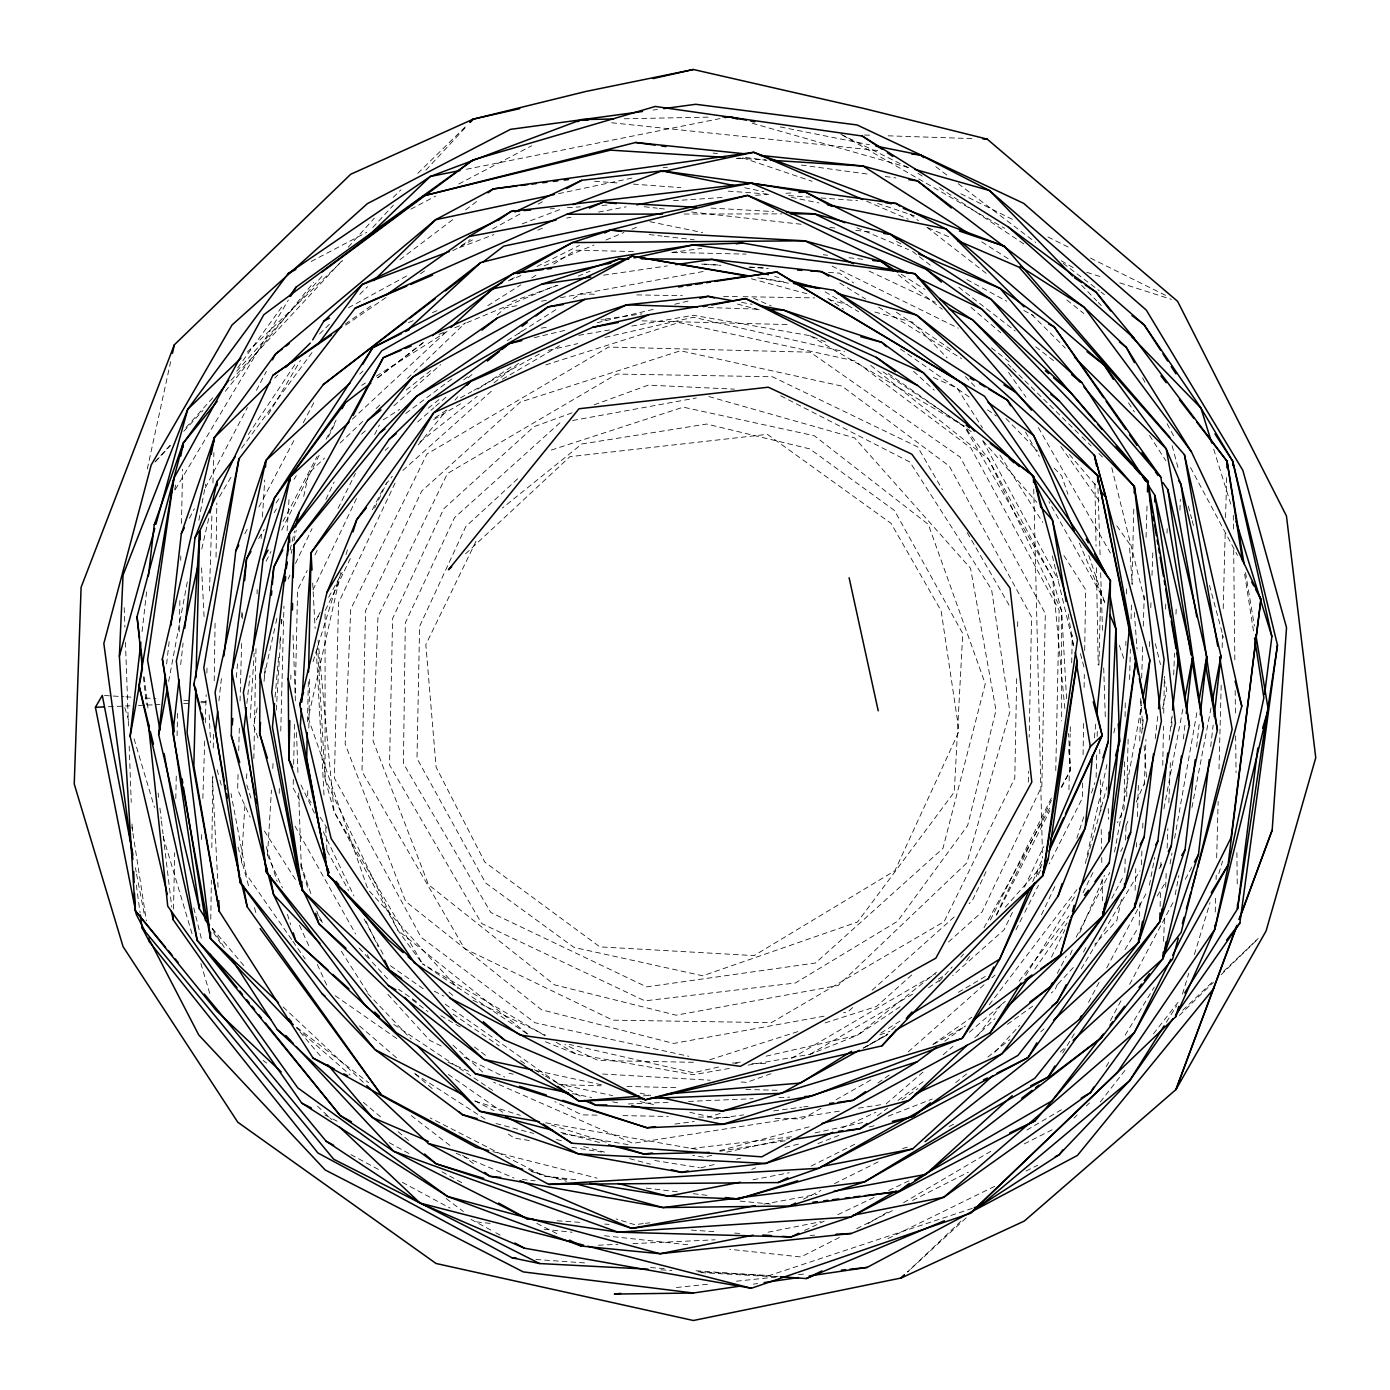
<?xml version="1.0" encoding="UTF-8"?>
<svg xmlns="http://www.w3.org/2000/svg" width="1390" height="1390" viewBox="0 0 1390 1390"><rect width="100%" height="100%" fill="white"/><g stroke="black" fill="none" stroke-linecap="round" stroke-linejoin="round"><path stroke-width="0.75" stroke-dasharray="5 3.75" d="M1124.614 761.772L1124.093 809.102L1117.404 822.724M1125.101 716.597L1125.257 701.533M1125.865 645.603L1125.917 641.311M1126.421 593.982L1126.491 587.518M210.776 919.207L211.35 880.183M211.819 847.674L212.861 776.124M213.261 747.942L213.487 732.773M214.234 680.735L215.12 620.044M216.041 557.164L216.823 502.972M1082.619 782.918L1082.376 798.121L1049.189 863.955M1083.071 754.683L1083.574 722.122M1084.113 687.372L1084.322 674.359M1084.704 650.468L1085.659 589.673L1063.645 555.149M307.746 790.702L307.642 797.182L311.065 802.673M308.823 727.978L309.709 676.061M253.831 758.61L256.003 648.053M257.081 593.86L257.167 589.534M1016.681 678.598L1014.804 778.157L944.14 921.622L771.328 1022.658L612.782 1020.156L464.486 948.588L361.991 771.502L365.57 610.766L421.726 491.052L520.399 402.04L680.475 350.784L841.958 386.107L949.387 466.206L1031.554 616.882L1029.191 737.065M1017.654 626.647L1017.775 620.166M1028.305 782.136L1028.513 771.415M1160.129 906.419L1160.459 889.061M1160.859 867.36L1161.015 858.673M1162.752 765.334L1163.482 726.258M1163.725 713.226L1164.403 676.322M1165.654 609.029L1165.81 600.358M1167.061 533.065L1167.148 528.721M173.524 909.06L174.688 852.748M175.8 798.59L176.339 772.597M177.086 735.762L177.625 709.769M179.24 631.79L179.953 597.127M180.7 560.309L180.804 555.965M181.464 523.474L182.577 469.316M307.503 721.757L308.371 680.579M1055.757 770.616L1059.145 610.297L970.985 448.084L855.006 360.948L678.911 322.515L543.751 365.553M293.325 779.39L293.134 787.991L300.327 801.283M293.655 764.309L294.593 723.391M295.271 693.245L297.599 589.881L307.225 570.473M1068.962 789.798L1070.161 733.851M1070.213 731.696L1070.404 723.095M1071.69 662.839L1072.298 634.865M290.805 679.38L290.91 675.036M1124.84 872.59L1125.222 857.404M1125.639 840.047L1126.074 822.689M1126.717 796.661L1128.159 738.09M1129.601 679.519L1130.348 649.147M1131.095 618.793L1131.46 603.607M1131.947 584.078L1133.858 505.977M279.182 793.447L279.338 786.983M280.763 731.001L283.942 606.144M1096.119 777.462L1096.762 751.521M1097.144 736.387L1097.353 727.735M1098.917 665.028L1100.689 593.669L1048.894 501.686M1215.242 912.014L1215.694 894.673M1216.094 879.505L1216.215 875.161M1216.667 857.839L1218.144 801.491M1218.995 768.983L1221.271 682.299M1222.175 647.618L1222.522 634.622M1223.2 608.611L1225.25 530.598M1225.58 517.601L1226.675 476.423M238.055 774.491L237.655 789.642L250.183 817.146M238.715 750.687L239.41 724.729M240.053 700.925L241.634 642.51M242.277 618.724L242.451 612.226M1135.109 890.278L1135.786 868.628M1136.464 846.979L1136.586 842.653M1137.402 816.66L1138.462 782.031M1139.748 740.887L1141.086 697.589M1141.677 678.094L1142.754 643.448M1143.292 626.143L1144.231 595.824M1146.038 537.357L1147.045 504.883M201.55 839.543L201.759 833.062M202.853 798.468L204.73 740.106M205.286 722.817L206.172 694.705M206.867 673.09L207.145 664.455M209.49 590.959L211.905 515.29M212.948 482.869L213.904 452.601M1139.157 925.254L1140.113 899.33M1141.381 864.771L1141.937 849.655M1142.719 828.058L1143.032 819.422M1144.3 784.864L1145.968 739.497M1149.356 646.611L1149.6 640.13M1150.781 607.725L1151.024 601.262M1151.98 575.338L1152.918 549.415M1163.604 941.325L1164.594 915.315M1165.654 887.15L1166.314 869.81M1167.131 848.143L1167.878 828.649M1168.851 802.655L1170.415 761.494M1171.735 726.814L1172.135 715.989M1173.699 674.828L1174.515 653.161M1175.992 614.154L1176.322 605.484M1179.936 510.165L1180.336 499.323M241.391 863.12L245.074 802.517M246.534 778.713L246.916 772.215M250.217 718.109L254.162 653.178M261.146 538.469L261.407 534.142M262.467 516.819L264.708 480.036M267.523 854.902L271.432 790.076M272.753 768.479L273.135 761.998M276.28 710.134L280.711 636.672M281.492 623.693L281.753 619.384M287.122 530.789L289.207 496.213M236.335 677.503L237.829 660.25M241.53 617.16L242.086 610.697M264.048 681.534L265.351 666.418M275.081 697.137L278.851 654.117M279.807 643.361L280.363 636.898M281.492 623.988L281.875 619.697M1094.33 737.882L1095.876 722.783M1141.694 733.381L1143.623 716.163M166.626 664.003L169.285 640.477M180.665 664.611L183.098 643.084M218.89 700.908L221.549 677.347M246.864 703.375L249.992 675.488M1155.212 738.646L1155.941 732.235M1156.185 730.097L1157.87 715.138M1169.181 740.106L1171.84 716.458M1183.377 738.976L1185.323 721.897M1196.616 746.864L1199.275 723.269M1210.707 746.621L1213.157 725.059M142.075 631.564L146.697 590.976M1170.067 863.955L1171.961 853.269M1174.602 838.309L1197.311 710.151M174.671 490.027L176.2 481.531M1114.537 852.018L1141.624 704.939M168.624 681.5L187.737 579.647M198.874 520.242L205.633 484.154M1149.426 885.169L1154.656 857.543M1163.934 808.685L1183.29 706.693M1175.21 894.726L1178.894 875.544M1191.96 807.347L1193.193 800.953M1193.593 798.833L1211.159 707.197M1121.452 899.295L1116.865 920.458L1094.799 944.297M1162.613 708.796L1166.731 689.735L1164.142 679.258M147.305 468.969L170.64 361.695M1085.381 863.485L1106.961 764.5M1113.842 732.912L1115.684 724.485M257.219 707.892L253.501 724.816L259.061 741.183M264.204 676.166L275.359 625.413M275.811 623.293L277.218 616.952M291.153 553.498L292.091 549.276M293.95 540.814L296.261 530.233M303.698 496.404L308.823 473.139L324.478 458.092M340.811 572.645L308.198 717.935L368.02 889.565M201.776 548.946L208.987 517.236M290.093 549.971L294.593 531.136M1087.38 857.543L1106.944 786.949M1182.508 993.989L1188.763 973.226M1194.392 954.53L1210.047 902.631M1218.804 873.563L1222.557 861.105M313.063 661.64L338.413 579.265M346.006 554.558L347.917 548.372M1076.85 838.222L1084.2 815.565M1091.532 792.908L1094.886 782.605M1032.735 881.642L1042.9 857.804M1057.373 984.398L1054.802 990.34L1051.274 992.86M1070.231 954.652L1072.802 948.71M1079.648 932.846L1104.511 875.353M1125.935 825.799L1129.375 817.859M1136.221 802.013L1144.804 782.188M1038.365 874.744L1041.058 868.854M1036.019 876.743L1042.448 862.999M395.038 483.095L338.535 602.791L334.399 778.07L421.17 937.381L535.011 1022.762L688.728 1056.278M986.049 871.634L972.27 900.807L969.039 903.691M288.13 579.005L289.971 575.13M295.497 563.489L312.072 528.565M325.886 499.462L334.173 482M312.993 589.951L356.743 498.037M1041.457 914.742L1056.365 883.432M1012.406 912.361L1004.067 929.823L952.636 975.554M1024.43 887.168L1043.873 846.441M350.332 558.502L325.069 610.94L325.069 779.06L334.087 811.743L398.027 930.535L421.326 962.21M374.64 508.01L386.802 482.764M996.213 915.002L1051.379 800.432M476.023 541.197L425.827 644.63L436.095 767.124L484.849 862.165L599.907 946.885L754.092 955.608L894.899 870.731L959.065 731.209L941.117 610.766L891.094 523.387L767.402 434.34L569.9 456.684L464.277 555.044M1051.483 957.05L1064.862 929.806M1083.001 892.814L1093.513 871.408M314.939 554.94L318.796 547.191M338.065 508.375L355.406 473.434M374.674 434.618L379.487 424.923M266.115 561.212L270.981 551.5M281.666 530.146L319.578 454.426M328.318 436.964L336.102 421.431M990.427 919.954L1051.466 797.86M1015.986 929.788L1023.805 914.307M1024.777 912.361L1038.452 885.256M320.117 612.33L316.173 620.062L318.258 616.257M372.381 509.782L383.223 488.498M996.613 915.054L1049.867 810.561M1061.699 787.348L1070.578 769.938L1068.528 733.399M1057.303 973.382L1066.234 956.251M1076.138 937.19L1109.828 872.433M1120.74 851.462L1122.72 847.657M189.353 518.314L194.357 508.775M205.355 487.768L247.403 407.565M256.42 390.382L266.428 371.304M283.056 521.389L317.094 456.441M326.111 439.24L336.119 420.145M244.831 533.76L248.862 526.098M258.922 506.968L294.193 440.005M303.246 422.786L315.339 399.816M1083.488 952.046L1086.528 946.295M1111.809 898.357L1123.937 875.335M1088.544 1002.294L1099.646 981.288M1106.718 967.927L1147.098 891.581M1159.208 868.68L1162.231 862.947M1110.419 1020.66L1121.556 999.636M1129.653 984.346L1173.195 902.197M1185.34 879.262L1188.38 873.528M1189.388 871.617L1192.429 865.883M328.683 597.248L342.235 572.524M983.998 927.756L1049.711 807.955M1061.196 787.053L1070.578 769.938L1068.354 746.239M219.446 496.63L232.756 474.233M268.287 414.515L300.466 360.41M175.314 489.454L288.321 300.118M258.696 538.59L264.239 529.329M274.195 512.667L276.402 508.949M294.107 479.324L296.313 475.606M1081.246 968.83L1140.095 870.731M1062.69 1053.047L1074.922 1032.735M1124.962 949.613L1138.306 927.443M1157.21 896.046L1166.123 881.277M1106.145 1066.703L1110.61 1059.302M1125.153 1035.237L1154.239 987.126M1025.664 975.589L1076.051 894.413M1166.384 1022.189L1176.705 1005.752M248.289 434.531L296.226 362.582M276.106 502.972L281.023 495.813M1034.838 969.021L1067.103 922.995M237.69 367.863L282.118 306.443M966.641 960.542L970.307 955.556M241.53 448.205L312.107 352.452M989.211 1004.796L1076.868 889.687M977.379 1036.036L1003.493 1001.721M1019.165 981.149L1068.788 915.958M1100.307 1101.975L1126.89 1067.902M1153.474 1033.812L1180.058 999.74M225.302 391.285L313.758 282.205M385.447 484.693L392.258 476.388M418.199 444.87L446.868 410.015M455.051 400.059L457.779 396.741M939.258 981.392L943.567 976.562M944.991 974.946L952.167 966.884M960.768 957.206L963.635 953.992M1005.231 907.218L1041.093 866.908M170.032 445.304L154.099 463.009L170.484 445.599M185.982 427.581L213.504 396.984M236.682 371.2L323.609 274.56M348.247 247.194L374.327 218.195M183.775 431.265L202.957 410.554M231.018 380.304L341.749 260.886M372.746 227.456L393.422 205.164M425.896 170.136L467.249 125.552M994.788 1052.317L1019.791 1025.316M1058.033 983.998L1075.686 964.938M274.716 378.097L277.809 375.039M319.578 333.93L330.403 323.262M359.802 294.333L367.533 286.722M393.248 197.363L400.928 189.839M417.834 173.298L467.005 125.187M1073.984 1118.012L1077.076 1115.006M1086.372 1105.954L1089.482 1102.93M1179.328 1015.447L1213.418 982.261M1221.15 974.72L1258.332 938.511M247.212 352.174L342.687 260.573M340.133 443.062L365.188 419.016M376.151 408.504L380.843 403.986M407.461 378.428L465.407 322.81M974.842 1037.826L995.118 1018.505M960.942 1221.167L907.462 1272.024L966.189 1217.849M1182.716 1010.252L1212.601 981.827M1223.617 971.367L1258.228 938.459M352.4 419.085L446.242 331.845M359.802 374.014L362.981 371.078M517.671 478.768L465.841 526.48L419.606 626.317L417 758.436L485.666 882.998L574.035 947.424L702.784 975.797L857.526 922.022L954.27 792.074L962.749 633.527L894.43 510.443L809.71 448.866L706.624 424.037L581.837 443.983L502.398 508.045M1040.78 1031.832L1043.994 1028.895M1060.327 1051.969L1066.738 1046.131M559.927 422.838L454.53 517.653L405.324 622.842L403.413 763.597L490.826 912.518L646.628 986.883L815.513 962.992L942.959 848.352L985.267 683.793L928.329 524.412L814.366 435.765L683.255 407.166L549.554 450.638M402.857 470.411L494.093 388.748M911.701 974.946L876.534 1006.464L825.052 1022.918M948.466 942.003L982.035 911.927L1041.84 786.062L1045.315 613.546L960.143 457.101L810.248 352.191L608.577 347.066L426.904 454.078L350.749 609.115L345.137 743.945L405.637 901.415L541.579 1009.8L673.664 1043.421L824.513 1016.107M852.713 1007.559L847.883 1011.885L843.626 1012.65M872.103 990.236L956.111 915.228M891.563 1029.868L897.992 1024.152M908.209 1051.865L985.388 983.564M991.835 977.882L995.049 975.033M361.574 434.149L366.421 429.892M393.874 405.758L440.682 364.614M497.186 314.939L505.265 307.833L520.155 305.105M385.134 450.377L388.401 447.528M417.695 421.917L433.975 407.687M435.609 406.262L447.007 396.306M468.169 377.802L473.052 373.545M518.626 333.704L521.893 330.855M886.125 1103.869L923.655 1071.568M943.237 1054.715L953.019 1046.305M969.334 1032.249L1005.231 1001.356M419.919 442.003L477.222 396.306M494.076 382.858L519.356 362.703M936.478 972.201L857.283 1035.359L810.109 1054.28L746.43 1065.435M428.19 408.208L441.707 397.436M463.669 379.939L468.743 375.891M955.694 1082.619L969.23 1071.864M987.838 1057.06L1009.835 1039.581M406.21 389.999L431.439 370.053M377.663 377.767L423.881 341.975M377.68 377.871L423.915 342.218M399.903 259.721L453.488 219.064M465.598 209.89L479.428 199.413M405.793 413.386L454.374 377.02M944.8 1041.179L965.494 1025.768M877.299 1115.857L887.671 1108.108M898.062 1100.376L925.757 1079.7M902.04 1099.907L917.852 1088.579M1007.385 1024.343L1033.726 1005.456M345.311 324.061L373.58 304.062M877.959 1082.932L890.347 1074.244M932.846 1044.481L971.819 1017.185M345.78 325.173L386.663 297.026M420.458 273.795L427.564 268.895M461.358 245.648L470.237 239.532M435.035 417.782L445.721 410.623M477.795 389.183L511.642 366.56M900.042 1006.777L857.283 1035.359L762.71 1056.939M928.537 987.717L939.24 980.558M383.24 419.867L399.677 409.372M507.402 340.602L558.519 307.954M573.114 298.624L580.429 293.968L597.77 294.246M361.661 385.378L365.309 383.067M376.29 376.134L449.439 329.916M487.838 305.661L520.764 284.863M531.727 277.93L539.042 273.309M553.672 264.065L575.634 250.2L636.012 251.59M880.86 1033.048L900.981 1020.538M863.711 1048.025L887.828 1033.83M958.353 992.304L986.205 975.919M868.072 1223.582L888.627 1211.472M903.587 1202.68L993.294 1149.843M1026.932 1130.035L1062.447 1109.116M433.697 419.589L461.549 403.239M502.381 379.279L559.927 345.519M791.536 1058.398L935.626 973.973M810.109 1054.28L914.064 993.294M938.198 979.133L943.758 975.867M821.073 1108.264L802.291 1118.95L774.195 1118.429M836.085 1099.733L871.756 1079.422M933.698 1044.185L965.598 1026.011M460.49 397.818L471.888 391.493M473.782 390.434L542.135 352.487M866.821 1046.218L887.689 1034.647M863.12 1048.147L887.758 1034.49M348.438 307.746L409.112 274.594M452.723 250.773L475.484 238.333M492.547 229.02L520.989 213.469M538.052 204.139L543.751 201.046M311.169 261.459L366.769 232.286M410.849 209.143L435.765 196.06M458.77 184.001L531.623 145.776M839.369 1237.482L800.831 1256.977L729.646 1249.28M856.692 1228.708L895.23 1209.213M912.552 1200.439L968.413 1172.17M1024.274 1143.9L1055.097 1128.298M811.082 1166.106L855.615 1143.831M803.368 1199.205L820.847 1190.483M834.452 1183.689L881.104 1160.424M949.109 1126.491L954.947 1123.589M509.939 279.859L517.671 276.019M537.009 266.463L579.543 245.405M887.984 1238.577L994.927 1186.209M1026.046 1170.971L1037.705 1165.254M804.636 1230.463L824.183 1221.185M837.84 1214.669L874.97 1197.016M888.627 1190.5L910.12 1180.284M842.444 1127.777L875.909 1112.261M537.774 230.149L543.733 227.613M408.504 322.602L414.498 320.1M432.446 312.594L438.423 310.092M508.236 280.884L524.186 274.212M544.133 265.872L593.999 245.022M605.971 240.018L623.919 232.512M631.894 229.176L639.869 225.84M438.962 334.399L444.939 331.897M454.878 327.745L464.816 323.575M466.797 322.758L556.295 285.298M578.17 276.141L590.09 271.154M751.729 1169.39L755.743 1167.826M817.946 1143.57L840.012 1134.97M888.175 1116.205L932.325 1099.004M459.43 247.663L493.884 234.597M522.258 223.842L562.776 208.483M572.055 412.847L533.934 426.695L443.757 508.792L392.606 618.567L389.513 764.9L481.67 923.516L644.838 1000.852L795.358 983.008L897.523 921.275L967.648 825.556L995.987 710.325L970.55 568.319L854.589 437.885L706.971 396.011M594.138 404.82L648.313 385.134L734.424 389.148M770.946 1073.706L746.743 1082.341L738.142 1081.837M879.87 1034.89L889.948 1031.293M512.059 301.526L559.075 284.846M972.288 1208.397L769.348 1275.499L697.815 1271.781M709.734 1059.753L798.277 1031.467M720.142 1113.442L709.838 1116.674L688.71 1112.104M902.527 1148.592L910.745 1146.072M719.69 1150.625L811.378 1126.265M700.769 1167.826L715.503 1164.247M736.561 1159.138L740.766 1158.113M784.985 1147.393L799.719 1143.831M869.184 1126.977L877.611 1124.927M534.42 337.631L540.71 336.137M542.795 335.633L567.919 329.656M597.231 322.689L655.854 308.754M674.689 304.271L689.336 300.796M548.372 350.332L577.788 343.608M605.119 337.37L693.367 317.233L844.668 351.757M718.595 1067.016L693.367 1072.767L569.396 1044.463M735.397 1063.176L743.806 1061.265M711.871 1155.351L703.444 1157.175L692.776 1155.403M726.605 1152.136L789.746 1138.393M815.009 1132.902L865.536 1121.904M558.589 193.644L634.917 177.468M466.362 169.285L720.802 118.428M768.079 1232.2L821.038 1221.654M753.067 1179.745L789.225 1172.76M566.668 218.074L570.908 217.274M598.517 212.062L626.125 206.832M541.422 301.196L547.799 300.031M560.552 297.686L705.182 271.154M763.736 1204.14L816.99 1194.375M572.715 420.51L696.321 397.957M578.761 335.355L610.592 329.778M631.824 326.042L693.367 315.269L810.109 335.72L827.797 342.809M729.455 1068.406L693.367 1074.731L576.641 1054.28L543.229 1040.884M719.812 1151.268L785.645 1140.704M839.299 1111.166L632.884 1143.344L493.728 1082.271M858.464 1108.195L881.868 1104.546M753.432 1284.169L757.724 1283.543M603.538 275.185L667.391 265.89M541.179 328.127L549.762 326.911M605.501 319.022L641.954 313.862M653.126 110.053L657.401 109.48M671.735 252.424L701.759 248.41M674.914 1124.058L694.236 1121.469M713.574 1118.898L743.633 1114.902M773.709 1110.888L801.613 1107.17M803.768 1106.892L808.059 1106.318M643.292 1223.582L634.709 1224.677L616.083 1218.96M645.447 1223.322L649.738 1222.766M663.082 167.756L667.391 167.217M736.179 158.651L740.47 158.113M691.021 1148.54L791.536 1136.777M676.426 1287.522L710.707 1283.908M736.422 1281.198L779.269 1276.68M798.555 1274.647L807.121 1273.744M643.518 1095.859L649.964 1095.337M550.093 208.83L554.419 208.552M567.398 207.683L580.377 206.832M602.026 205.407L608.507 204.99M673.42 200.716L725.354 197.293M755.656 195.295L768.635 194.444M785.941 193.297L792.439 192.88M598.412 1245.214L617.855 1244.311M632.989 1243.616L715.103 1239.811M810.196 1235.397L814.523 1235.189M108.333 706.745L123.397 706.103M125.534 705.998L129.843 705.825M138.444 705.46L159.972 704.522M183.636 703.514L192.237 703.149M200.855 702.784L207.301 702.506M628.35 1103.955L634.796 1103.695M636.95 1103.591L671.37 1102.148M688.589 1101.419L753.137 1098.691M778.956 1097.596L789.711 1097.144M624.301 118.776L709.995 117.108M684.193 214.043L781.892 213.869M636.811 294.906L682.368 295.67M723.582 296.365L740.94 296.661M743.111 296.695L814.679 297.894M693.401 1062.273L598.134 1060.535L564.896 1044.515M732.374 1062.985L741.044 1063.141M751.868 1063.333L769.191 1063.645M596.97 1115.145L581.854 1114.85L554.871 1101.644M622.911 1115.614L668.295 1116.465M698.562 1117.021L733.138 1117.664M672.691 252.441L746.03 254.127M600.984 319.804L609.637 320.03M642.076 320.847L789.173 324.6M562.116 1084.756L601.036 1085.764M626.994 1086.424L676.722 1087.692M745.909 1089.482L780.502 1090.368M864.545 135.021L871.009 135.247M888.21 135.82L972.114 138.6M708.274 307.52L757.654 309.153M660.962 1269.852L671.804 1270.425M711.037 208.1L773.518 211.558M700.925 1272.615L778.365 1276.976M602.652 1074.018L710.186 1080.221M104.459 695.504L123.745 696.685M125.882 696.824L132.311 697.224M145.168 698.006L155.888 698.666M183.758 700.386L192.324 700.908M200.907 701.429L207.336 701.828M737.916 158.165L765.977 159.937M704.4 264.1L721.723 265.212M749.888 267.019L767.228 268.131M701.603 264.1L720.976 265.368M748.949 267.21L768.305 268.478M828.544 272.423L839.317 273.118L853.582 282.9M557.182 1220.785L581.003 1222.436M604.806 1224.086L609.133 1224.381M691.386 1230.081L717.362 1231.87M734.684 1233.069L743.337 1233.677M535.897 1259.496L587.831 1263.145M650.555 1267.576L665.706 1268.636M695.99 1270.773L778.192 1276.576M594.607 181.273L620.461 183.185M633.388 184.123L680.805 187.633M728.221 191.125L767.019 193.975M788.564 195.573L810.127 197.154M820.899 197.953L857.543 200.647M522.24 1179.519L528.721 1180.162M530.876 1180.371L535.185 1180.805M740.14 1201.082L770.338 1204.07M611.67 122.772L879.349 150.693M490.149 1223.374L477.204 1221.984L473.747 1219.378M544.081 1229.212L572.141 1232.252M604.494 1235.745L690.795 1245.075M644.3 206.745L657.244 208.187M659.399 208.43L665.88 209.143M691.768 212.045L801.839 224.329M829.899 227.473L838.535 228.429M855.788 230.358L870.904 232.043M649.165 234.58L662.057 236.074M664.212 236.317L694.288 239.81M823.245 254.735L827.536 255.239M849.029 257.723L864.076 259.461M575.703 1179.693L543.629 1175.888L525.768 1168.347M646.246 1188.102L678.32 1191.908M693.28 1193.697L708.24 1195.469M713.139 153.039L717.449 153.63M745.405 157.435L766.915 160.371M801.335 165.062L870.175 174.445M885.239 176.495L895.994 177.955M529.347 1140.512L514.474 1138.132L505.404 1132.277M571.829 1147.289L601.575 1152.049M654.69 1160.511L699.309 1167.635M566.807 1179.658L543.629 1175.888L430.292 1117.977M562.672 1133.701L630.921 1145.082M761.651 278.07L787.14 282.379M757.759 277.844L791.831 283.734M545.662 1122.825L700.699 1150.051M741.617 302.394L752.077 304.306M780.242 126.924L869.41 144.768M744.727 187.754L763.805 191.664M791.344 197.311L818.901 202.94M572.541 1093.617L591.584 1097.527M612.712 1101.853L619.054 1103.139M649.842 221.67L702.628 232.617M536.627 1070.769L602.131 1084.947M640.147 1093.166L650.711 1095.459M509.018 1073.236L513.24 1074.157M557.633 1083.748L612.608 1095.633M640.078 1101.592L657.001 1105.241M492.842 1151.632L597.092 1178.147M560.848 1132.381L602.409 1143.223M495.969 1123.537L533.552 1133.423M556.521 1139.47L562.794 1141.12M583.678 1146.611L604.546 1152.101M629.618 1158.687L650.485 1164.177M737.447 304.062L760.452 310.161M751.382 278.782L807.903 294.002M828.822 299.632L847.657 304.705M874.866 312.038L912.552 322.185L947.198 357.908M774.682 276.436L778.869 277.566M531.049 1171.527L566.634 1181.257M752.181 123.241L908.348 167.53M474.963 1101.141L520.312 1115.336M551.222 1125.014L608.924 1143.084M1086.789 272.301L1103.295 277.583M1119.819 282.865L1171.423 299.354M742.625 157.852L812.16 181.326M877.611 203.427L914.429 215.867M856.848 227.769L908.556 249.661M456.198 1153.318L514.022 1178.042M866.578 201.185L908.174 219.186M927.981 227.769L949.77 237.204M448.014 1062.203L469.872 1071.812M753.432 298.103L771.224 305.956M933.35 377.489L957.085 387.966L982.556 427.946M869.097 271.102L935.366 302.29M473 1000.227L545.349 1035.098M441.221 1045.975L429.666 1040.328L387.654 994.111M464.347 1057.303L504.796 1077.111M832.089 266.115L958.283 328.179M840.88 134.239L908.626 167.843M960.872 193.783L1013.119 219.707M1047.956 236.995L1069.24 247.559M1090.524 258.123L1167.93 296.522M780.676 395.803L909.894 462.053L991.574 589.499L1009.87 711.889L966.936 862.773L838.187 985.493L676.218 1015.204L554.523 984.832L428.485 884.683L373.111 740.905L377.993 616.517L447.458 473.521L616.899 374.049L772.423 376.76L917.695 446.937L942.455 489.784M474.894 1100.845L494.076 1110.679M324.878 1114.936L338.361 1121.834M536.801 1223.356L559.927 1235.189M434.236 991.14L443.862 996.109M350.888 1154.586L381.381 1171.04M402.353 1182.351L450.03 1208.066M471.001 1219.378L493.867 1231.714M495.778 1232.739L501.495 1235.832M896.585 241.46L904.195 245.596M966.867 279.581L1006.76 301.213M1023.857 310.491L1033.361 315.634M389.183 1142.632L409.928 1154.082M442.003 1171.805L462.748 1183.255M842.774 135.316L1004.727 228.325M1061.23 260.781L1074.4 268.339M416.427 1001.686L398.583 989.315M440.752 1015.725L461.341 1027.592M534.316 1069.709L543.681 1075.095M545.54 1076.173L582.966 1097.77M810.109 335.72L964.173 426.122L882.216 371.321M545.071 1035.759L422.56 963.878L527.679 1034.16M556.209 1042.292L576.641 1054.28M825.104 291.831L858.586 311.725M839.821 283.056L865.64 299.093M878.549 307.103L961.533 358.603M981.809 241.895L1011.034 260.555M901.311 274.282L925.01 289.433M414.759 1073.601L485.457 1119.367M918.008 173.263L925.201 178.059M939.588 187.667L1024.135 244.119M393.839 1024.447L494.545 1091.637M896.376 312.211L951.646 350.072M453.105 1014.075L499.219 1045.94M520.503 1060.657L527.592 1065.557M335.181 995.709L397.036 1038.747M448.292 1074.418L504.848 1113.772M827.693 298.12L843.678 309.292M900.494 348.994L971.506 398.617M987.473 409.789L996.352 415.992M888.262 373.545L971.193 431.595M390.486 965.789L424.019 989.315M445.217 1004.188L559.962 1084.704M263.162 1060.466L266.619 1063.072M446.138 1198.545L463.391 1211.559M935.835 166.713L949.613 177.155M958.214 183.689L1035.637 242.451M1063.159 263.336L1068.319 267.245M1070.039 268.548L1099.282 290.753M1101.002 292.056L1104.442 294.663M412.396 999.81L427.929 1011.607M474.511 1047.018L486.587 1056.191M296.782 1027.262L368.559 1082.654M411.266 1115.631L452.289 1147.289M462.54 1155.212L476.214 1165.758M909.946 214.095L918.46 220.715M926.974 227.335L986.57 273.621M912.57 251.451L917.695 255.412M919.415 256.75L933.09 267.349M958.752 287.226L1015.221 330.942M1035.741 346.84L1054.558 361.417M898.218 274.751L942.298 309.292M991.47 347.83L1010.13 362.442M1066.877 299.979L1083.852 313.514M870.766 365.396L988.724 459.464L1052.647 578.257L1061.665 610.94L1066.599 699.031M527.783 1034.021L398.027 930.535L325.069 779.06L317.615 645.846M363.346 1102.322L383.206 1119.089M398.096 1131.669L411.318 1142.841M971.071 307.433L1000.8 332.766M448.953 992.095L455.503 997.742M359.541 1025.942L397.14 1058.363M415.141 1073.879L433.124 1089.378M296.383 1027.801L350.176 1074.939M453.036 1045.21L483.373 1072.68M913.595 371.339L934.306 390.225M283.143 1006.985L363.676 1082.671M317.476 1106.179L331.689 1119.61M1007.976 364.111L1011.051 367.151M1012.598 368.663L1023.388 379.262M1024.917 380.791L1080.412 435.331M1081.959 436.86L1091.219 445.947M1098.917 453.522L1103.538 458.075M1031.658 314.453L1065.296 348.039M1081.646 285.332L1096.745 300.883M1098.256 302.429L1101.28 305.539M965.285 376.551L977.344 388.974M1005.978 418.494L1037.618 451.107M1054.193 468.187L1061.734 475.953L1067.972 494.319M367.742 993.555L411.092 1039.06M359.141 948.049L370.904 960.785M372.381 962.366L390.017 981.462M369.479 891.164L457.935 988.481M319.544 919.224L322.445 922.404M982.939 440.786L1036.87 502.363M1069.431 454.53L1096.119 485.753M212.27 928.346L245.7 967.805M300.031 1031.953L322.324 1058.277M966.641 429.458L988.724 459.464L1061.665 610.94L1061.665 720.871M1008.567 372.485L1025.994 397.158M1060.831 446.538L1099.42 501.199M1116.848 525.872L1129.288 543.507L1132.294 584.426M291.657 939.553L246.273 874.258L231.018 793.551M292.89 941.325L305.157 958.978M213.573 932.69L220.662 943.462M1128.524 402.857L1134.344 411.892M1149.478 435.365L1165.776 460.663M212.149 928.572L224.954 948.432M264.395 831.011L297.008 882.007M319.127 916.601L323.783 923.881M341.245 951.194L369.201 994.893M999.931 455.19L1042.795 522.432M320.221 817.285L327.067 828.249M966.345 429.823L1052.647 578.257L1064.931 709.63M421.483 962.019L334.087 811.743L317.98 639.452M967.197 532.613L1009.175 605.258M1038.382 427.634L1110.436 552.994M1025.507 432.029L1039.338 456.441M295.01 826.112L355.579 933.889M367.255 954.687L369.392 958.457M982.817 440.908L1058.398 580.186M327.05 850.645L348.629 890.504M364.058 918.981L384.613 956.946M1142.597 377.871L1146.681 385.499M1167.079 423.655L1175.245 438.927M1190.535 467.544L1237.465 555.288M300.987 784.933L314.922 814.158M323.297 831.672L353.946 895.942M366.039 921.257L378.115 946.573M267.193 854.468L282.413 887.88M299.423 925.201L310.179 948.797M317.337 964.504L327.189 986.118M1079.37 543.021L1104.824 602.86M1088.787 555.514L1104.737 602.426M1119.298 645.255L1124.145 659.538M300.779 863.972L311.899 896.706M316.764 911.023L318.849 917.174M246.812 784.968L251.329 799.354M266.15 846.58L277.114 881.503M287.417 914.359L290.649 924.628M1213.713 449.248L1231.627 506.846M300.848 865.761L308.58 890.59M124.805 707.649L128.523 720.124M134.083 738.837L154.481 807.468M163.134 836.589L192.202 934.323M200.855 963.444L210.741 996.717M217.118 769.73L219.394 778.087M219.95 780.172L221.653 786.445M238.072 847.066L249.401 888.87M254.492 907.687L256.194 913.96M1172.135 445.721L1178.824 470.724M1188.294 506.151L1191.647 518.644M1192.203 520.729L1193.871 526.984M1209.474 585.312L1223.409 637.402M1080.412 653.648L1084.322 668.329M1111.774 467.735L1144.96 601.783M1155.316 643.657L1160.511 664.611M193.783 907.879L202.054 941.482M1052.334 555.809L1073.723 646.072M135.386 867.725L136.203 871.982M136.602 874.101L144.768 916.653M1068.18 614.154L1073.897 648.331M1245.527 572.558L1254.406 626.073M1244.641 574.139L1253.589 631.651M131.998 826.981L132.641 831.237M132.971 833.375L146.402 920.858M136.324 885.065L140.077 912.848M144.23 676.947L148.348 711.35M158.13 793.047L158.634 797.356M159.92 808.094L161.205 818.849M161.466 821.004L163.012 833.896M163.273 836.05L171.752 906.992M143.396 676.791L146.367 704.661M1134.344 612.417L1137.037 649.026M1140.669 698.545L1142.875 728.69M1144.144 745.909L1146.524 778.209M312.698 583.053L315.113 628.506M316.277 650.155L324.009 795.149M325.729 827.623L327.119 853.599M201.567 567.867L204.139 617.56M209.16 714.773L210.602 742.851M212.392 777.41L218.074 887.584M293.029 635.23L295.114 693.593M295.201 695.747L295.427 702.228M296.504 732.495L298.051 775.724M298.676 793.012L301.3 866.509M124.197 607.639L124.909 627.116M125.448 642.25L128.575 728.794M129.201 746.1L131.233 802.343M132.015 823.975L132.258 830.473M1097.978 488.498L1100.185 557.685M1100.672 572.819L1102.548 631.199M1103.712 667.947L1105.311 717.674M1108.212 808.476L1108.56 819.283M1033.726 489.072L1042.517 858.169M1094.903 483.407L1096.05 546.131M1096.449 567.763L1098.204 665.08M1099.751 749.418L1099.82 753.745M1100.289 779.703L1100.88 812.142M1101.193 829.448L1101.558 848.908M1101.714 857.561L1101.87 866.213M1102.096 879.192L1102.496 900.807M1233.295 515.273L1233.486 532.578M1233.677 549.884L1234.841 660.18M1235.171 690.465L1235.449 716.423M1235.658 735.883L1236.04 772.649M1236.891 852.661L1237.239 885.1"/><path stroke-width="1.5" d="M552.542 1130.226L479.828 1111.27L295.809 941.065L273.587 894.656L231.331 735.675L231.904 671.909L246.534 558.971L274.508 497.95L372.642 347.795L572.367 242.572L610.488 230.097L804.775 240.817L881.26 261.459L897.662 271.954M293.36 1024.621L288.234 1020.66L210.498 938.719L210.585 932.221M217.083 485.631L217.135 481.288L235.101 456.91M584.043 1100.394L596.067 1105.328L722.539 1110.992L811.221 1096.241L962.314 1038.278L1058.172 895.89L1085.069 828.37L1108.23 741.409L1110.436 580.568L984.52 396.254L776.888 271.988L584.947 299.319L548.06 306.877L416.514 396.254L379.765 432.863L293.985 544.915L288.164 678.737L288.911 759.618L328.926 873.059L328.04 868.837L328.266 875.231L388.435 939.935L403.169 952.619M1160.007 912.935L1159.851 921.622L1048.216 1077.059L864.424 1181.917L789.763 1205.981L662.961 1207.58L489.888 1176.322L428.433 1143.501L366.838 1085.625M183.028 447.649L183.115 443.323L228.811 380.148M307.26 732.582L306.721 758.593L328.266 875.231L450.273 998.211L504.57 1040.033L645.273 1099.838L881.885 1045.888L1042.934 875.544L1048.269 858.846L1077.215 660.771L1075.217 652.362M308.563 671.926L311.082 552.751L389.322 439.153L428.937 401.102L509.313 343.591L626.682 304.81L708.188 296.313L733.26 300.883M289.832 720.576L288.911 759.618L292.63 767.419M292.456 609.984L292.595 603.468M293.221 577.441L293.985 544.915L416.514 396.254L584.947 299.319M217.691 711.611L215.52 730.897L240.209 882.598L321.924 993.52L375.144 1049.728L462.557 1114.745L578.466 1153.926L681.812 1172.413L765.682 1163.413L913.404 1116.257L1001.895 1053.794L1057.199 1001.912L1124.475 887.776L1124.58 883.432M1134.188 492.964L1134.344 486.465L1059.302 400.98L972.409 319.735L939.588 298.746M195.782 688.363L193.853 765.89L219.307 911.353L313.097 1058.12L476.162 1147.393L488.672 1150.573M196.042 677.59L199.674 531.154L272.874 375.335L341.766 326.563M204.33 994.111L326.094 1141.207L420.075 1203.097L524.378 1248.168L751.347 1288.269L970.376 1213.314L1175.627 1016.82L1214.791 929.337L1214.912 925.01M1226.901 467.752L1227.057 461.254L1134.188 338.326L1096.085 292.178L1008.323 226.987L862.234 136.029L655.246 106.457L473 159.937L296.087 287.139L289.745 295.914M260.156 928.59L381.208 1094.712L548.789 1184.384L778.174 1182.577L818.918 1168.243L1027.957 1057.668L1134.588 907.601L1134.709 903.274M1147.445 491.904L1147.775 481.079L1070.161 391.876L981.705 309.084L926.487 269.434L747.629 195.382L503.753 246.117L483.147 261.945M199.482 904.386L199.343 908.712L205.164 917.748M214.251 441.794L214.39 437.485L275.446 354.12L435.591 219.724L493.242 188.918L753.675 152.292L891.164 203.826M1138.688 938.215L1138.532 942.542L1079.457 1019.461L925.132 1141.659M1154.656 501.894L1154.899 495.413L1147.827 484.502M1163.204 952.15L1162.944 958.648L1101.314 1037.844L925.636 1174.446L898.896 1191.352L631.668 1228.378L436.13 1163.795L372.468 1117.49L277.34 1029.677L231.939 959.274M281.162 1071.899L216.44 1010.756L135.143 910.519L119.384 656.167L123.032 575.182L187.754 409.233L288.164 273.535L430.309 176.478L581.454 119.61L613.598 118.984M974.129 1019.356L1060.361 955.139L1108.264 796.696L1115.857 628.784L1110.071 595.511M461.463 1093.965L375.144 1049.728L240.209 882.598L240.47 878.272M265.49 467.04L265.89 460.559L323.401 384.509L480.766 262.554L747.629 195.382L907.583 273.065M1028.635 977.882L990.167 1032.77L761.737 1156.845L571.863 1143.223L395.803 1032.353L365.066 1005.248L266.48 872.19L266.741 867.864M290.11 481.096L290.371 476.77L345.137 402.961L370.817 383.154M301.421 708.587L300.344 725.893L328.266 875.231M301.821 702.089L311.082 552.751L428.937 401.102L626.682 304.81L697.537 307.155M1239.307 919.415L1272.18 830.125L1286.532 627.637L1242.816 470.272L1146.333 310.109L1023.735 203.392L857.074 124.961L695.73 104.285L663.777 108.611M232.269 724.902L232.825 718.439M244.675 580.516L246.534 558.971L250.965 551.569M260.555 722.522L259.635 733.312L300.327 884.422L318.866 923.707L475.293 1073.706L646.993 1127.777L722.661 1124.354L853.165 1100.307L917.209 1061.734L936.182 1047.608M271.415 595.215L271.797 590.889M272.336 584.426L273.813 567.155L299.111 512.302L383.293 357.699L541.822 284.185L619.923 258.662L628.489 258.731M274.525 703.601L272.457 727.265L302.134 890.295L388.349 985.493L483.824 1059.354L572.02 1095.476M285.263 580.968L285.645 576.659M286.392 568.058L286.966 561.612M287.522 555.149L289.415 533.638L367.516 420.597L412.656 377.159L497.047 318.171L632.085 256.16L748.915 275.915M1092.575 755.118L1085.069 828.37L962.314 1038.278L722.539 1110.992L659.173 1097.283M1096.762 714.165L1110.436 580.568L963.739 384.057L776.888 271.988L714.877 281.44M747.108 276.019L632.085 256.16L412.656 377.159L289.415 533.638L271.728 692.411L302.134 890.295L483.824 1059.354L532.405 1069.866M792.022 1139.678L859.976 1128.784L909.303 1100.255L1050.371 986.726L1102.774 915.958L1130.643 832.419L1140.009 748.463M1144.578 707.545L1149.878 660.18L1094.399 455.295L914.933 273.726L742.521 242.989L693.367 244.901L512.98 273.569L432.481 335.615M270.077 382.65L214.39 437.485L162.352 658.964L199.343 908.712L158.668 734.563L165.427 674.689M170.97 625.517L181.343 533.586L214.39 437.485L211.21 454.461M178.963 679.658L172.881 733.451L210.498 938.719L278.4 1002.538M184.8 628.037L195.017 537.669L217.135 481.288L209.942 513.014M223.946 655.924L235.761 550.979L265.89 460.559L350.245 382.823M246.378 707.666L243.962 729.142L266.48 872.19L395.803 1032.353M252.65 651.875L263.023 559.579L290.371 476.77L349.22 422.056M915.28 1093.982L1001.895 1053.794L1124.475 887.776L1144.161 836.971L1153.544 753.623M1158.582 708.726L1164.108 659.572L1134.344 486.465L972.409 319.735L949.005 308.719M548.789 1184.384L818.918 1168.243L1017.897 1055.462L1134.588 907.601L1157.87 841.124L1167.739 752.998M1172.552 710.012L1178.338 658.426L1147.775 481.079L981.705 309.084L917.331 277.809M1053.603 1020.121L1138.532 942.542L1171.318 845.78L1181.448 756.073M1186.278 713.348L1192.551 657.818L1154.899 495.413L1189.406 725.615L1138.532 942.542L1142.563 921.292M737.968 1198.024L864.424 1181.917L1034.89 1078.223L1159.851 921.622L1185.027 849.881L1195.174 759.739M1200.248 714.686L1206.763 656.74L1167.878 489.645L1162.926 482.573M1073.149 1040.293L1162.944 958.648L1198.493 854.433L1209.248 759.548M1214.13 716.423L1220.959 656.045L1180.909 484.154L1166.21 448.796L1104.077 364.91L946.034 228.968L896.324 203.513L662.092 170.848L581.68 180.318L515.03 211.958M167.339 894.569L130.139 736.266L140.859 642.25M148.417 576.016L154.255 524.725L183.115 443.323L217.135 401.363M171.317 911.458L173.298 919.902L301.752 1103.104L447.545 1196.46L581.124 1246.031L660.042 1253.728L851.253 1233.486L943.897 1197.19L1090.49 1092.61L1134.344 1032.614L1228.048 864.997L1260.921 599.177L1191.473 451.924L1126.282 347.344L1084.061 307.207L917.504 180.891L863.138 166.07L760.139 155.385M1257.811 748.029L1237.5 908.904L1184.732 992.964M1264.587 694.392L1271.885 636.481L1232.722 461.219L1200.943 408.087L1144.022 324.687L989.541 190.552L920.354 154.968L875.77 146.054M1070.821 917.678L1109.29 862.79L1135.665 661.31L1097.561 475.536L1015.013 391.806L916.566 315.096L821.368 271.623L712.097 259.374L641.363 258.835M1175.488 1015.152L1239.863 923.082L1277.48 645.082L1232.722 461.219L1214.982 433.906M745.127 153.838L635.699 142.475L423.742 195.799L263.753 314.783L173.941 478.177L147.566 660.042L159.972 730.15M1135.665 661.31L1109.255 840.915L1079.474 888.87M1277.48 645.082L1237.5 908.904L1237.448 904.577M1077.215 660.771L1042.934 875.544L867.221 1041.996L645.273 1099.838L450.273 998.211M1178.32 938.215L1172.604 959.117L1035.133 1120.809L850.941 1216.945L790.962 1236.978L618.081 1232.166L526.88 1218.682L393.735 1151.302L340.15 1115.527L197.224 940.422L138.983 685.305L173.941 478.177M695.938 207.266L603.295 202.158L566.964 214.234L355.145 308.18L238.941 458.926L203.791 667.86L224.329 780.919M1162.127 908.799L1159.851 921.622L1203.41 727.665L1167.878 489.645M1198.823 701.603L1206.763 656.74M130.139 736.266L142.423 668.347L137.037 616.743L183.115 443.323L180.822 456.059M1105.12 903.17L1102.774 915.958L1007.594 1006.621M1143.206 696.425L1149.878 660.18M158.668 734.563L167.425 687.876M1184.888 698.197L1192.551 657.818M1166.227 941.603L1162.944 958.648L1217.379 729.924L1180.909 484.154L1178.581 480.54M1212.393 700.803L1220.959 656.045M239.653 875.248L193.905 684.019L238.941 458.926M1108.264 796.696L1119.593 741.27L1115.857 628.784L1109.915 614.814M970.376 1213.314L1117.386 1072.281L1214.791 929.337L1263.875 697.676L1254.579 638.045M172.464 353.269L174.306 344.859L350.749 174.237L473.156 119.175L586.146 91.392L693.367 69.5L862.999 108.264L987.178 139.104L1177.608 301.335L1286.445 515.968L1315.757 757.741L1266.082 930.97L1175.957 1089.569L1024.291 1221.063L901.154 1278.001L693.367 1320.5L436.06 1263.493L237.777 1122.216L123.085 946.677L74.243 784.012L81.106 587.258L174.306 344.859M290.371 476.77L243.389 692.359L266.48 872.19M265.89 460.559L215.068 692.376L240.209 882.598M1134.588 907.601L1175.419 723.13L1147.775 481.079M1124.475 887.776L1161.432 721.115L1134.344 486.465M1096.536 465.928L1094.399 455.295L1105.954 497.272L1147.41 718.891L1102.774 915.958L1102.687 911.631M197.936 565.869L176.339 660.997L210.498 938.719M287.087 562.533L260.034 675.54L259.635 733.312L267.366 758.158M295.601 526.949L299.111 512.302M451.68 566.79L448.518 569.726L578.97 408.764L768.288 387.202L911.788 454.165L1010.061 588.126L1031.814 782.101L935.852 958.162L740.384 1066.356L520.086 1035.046L414.307 962.749L331.115 838.57L299.754 704.886L326.98 592.418L356.778 519.547L433.715 412.743L470.063 381.816L592.783 327.276L648.783 314.713L745.7 298.624L876.43 357.421L917.504 385.447L1033.413 476.04L1077.458 639.661L1042.934 875.544L1042.83 871.2M1214.791 929.337L1268.236 709.543L1255.813 634.622M1182.334 923.585L1184.037 917.313M1186.33 908.938L1190.9 892.224M1192.047 888.036L1196.616 871.304M1197.763 867.134L1241.791 706.155L1184.436 454.669L1019.113 267.228L957.693 240.626M119.384 656.167L154.724 528.513M155.888 524.325L187.754 409.233L240.957 358.186M1070.126 919.832L1060.361 955.139L1040.867 968.795M1072.437 911.527L1074.157 905.307M1115.562 755.795L1119.593 741.27L1118.22 723.964M1175.627 1016.82L1178.755 1006.447M1262.606 728.221L1268.236 709.543M299.754 704.886L303.559 692.533M352.973 531.901L356.778 519.547L366.334 507.923M1058.172 895.89L1062.169 883.536M1102.896 757.88L1108.23 741.409M1236.857 925.393L1175.957 1089.569L1237.065 925.514M1239.115 919.311L1272.18 830.125M1030.198 887.602L999.705 959.117L988.238 978.803L895.351 1030.285M1050.51 839.925L1090.316 746.569L1102.166 735.432L1052.473 520.19L1034.681 481.705L1035.793 485.909M1034.768 882.598L999.705 959.117L908.296 1015.986M1049.137 851.201L1102.166 735.432L1093.252 701.88M988.238 978.803L993.763 967.023M1049.798 847.309L1063.576 817.859M1065.418 813.932L1102.166 735.432M1170.762 959.222L1134.344 1032.614L943.897 1197.19L852.8 1215.329M1172.673 955.347L1231.123 837.527L1260.921 599.177L1255.813 589.638M1052.352 982.921L1050.371 986.726L1029.608 1002.225M1127.672 838.135L1130.643 832.419M181.343 533.586L184.331 527.853M272.44 359.836L275.446 354.12L282.361 348.873M263.023 559.579L268.044 550.04M342.131 408.677L345.137 402.961M282.848 549.867L273.813 567.155L260.034 675.54L300.327 884.422M353.164 415.349L383.293 357.699L401.189 350.211M235.761 550.979L238.785 545.245M1066.304 984.659L1057.199 1001.912L1052.126 1005.943M1140.113 844.651L1144.161 836.971M1079.457 1019.461L1081.472 1015.656M1168.295 851.497L1171.318 845.78M1103.33 1034.021L1101.314 1037.844L1049.398 1077.215M1194.444 862.061L1198.493 854.433M145.203 931.63L136.272 914.394L95.424 707.302L102.304 695.382L132.936 854.954M326.98 592.418L433.715 412.743L648.783 314.713M195.017 537.669L198.353 532.075M312.68 339.872L323.783 321.212L362.147 284.533L499.357 219.394M154.255 524.725L156.479 521.007M290.545 296.418L296.087 287.139M362.686 364.458L372.642 347.795L401.641 333.426M1036.836 1042.848L1027.957 1057.668L996.977 1073.149M1155.646 844.825L1157.87 841.124M1054.906 1065.974L1048.216 1077.059L1030.737 1085.781M1181.691 855.423L1185.027 849.881M1093.843 1087.067L1090.49 1092.61L1081.142 1098.117M1211.263 892.745L1228.048 864.997M990.167 1032.77L1021.077 982.956M1164.09 1025.855L1129.67 1080.673L1059.093 1154.795L980.489 1205.686L974.477 1208.188M1173.004 1018.696L1129.67 1080.673L980.489 1205.686L974.338 1207.719M318.519 343.747L362.147 284.533L449.3 251.503M1084.461 895.369L1088.387 890.226M1094.92 881.66L1109.29 862.79M1102.096 1035.533L1052.022 1100.845L914.828 1180.058M1110.002 1025.229L1112.626 1021.789M1115.266 1018.349L1124.493 1006.325M1138.983 987.421L1141.624 983.981M1144.248 980.541L1149.53 973.66M1162.7 956.476L1181.152 932.412L1232.166 729.246L1219.586 656.879M1063.089 1149.669L1059.093 1154.795L1055.219 1156.688M1226.571 940.109L1239.863 923.082M1213.887 988.412L1077.406 1155.438L867.117 1267.419L809.206 1275.951M467.335 385.134L470.063 381.816M881.885 1045.888L894.795 1031.38M906.263 1018.47L911.996 1012.024M1045.402 862.078L1048.269 858.846M470.202 122.355L473.156 119.175L519.738 108.663M285.558 367.429L310.3 343.069M373.719 280.624L435.591 219.724L554.349 194.548M470.081 122.181L473.156 119.175M367.724 236.543L430.309 176.478L460.003 170.553M967.04 1045.263L909.303 1100.255L821.785 1123.502M451.003 327.415L492.355 288.964L610.853 262.988M407.548 330.021L480.766 262.554M590.003 1183.446L667.982 1196.165L738.177 1199.031L912.587 1148.939L992.703 1075.738M1012.215 1095.702L925.636 1174.446L834.035 1191.247M389.322 439.153L396.081 433.767M487.334 361.087L499.166 351.67M502.555 348.977L509.313 343.591L521.875 340.62M930.327 1102.809L913.404 1116.257L892.345 1121.365M367.516 420.597L380.964 409.963M481.896 330.142L497.047 318.171M323.401 384.509L405.845 321.246M409.286 318.605L435.053 298.85M445.356 290.944L467.683 273.795M285.801 346.249L289.259 343.625M488.064 192.845L493.242 188.918L516.906 185.965M909.269 1183.481L898.896 1191.352L864.528 1195.678M1021.719 1098.204L1032.11 1090.333M1035.567 1087.71L1039.025 1085.086M379.765 432.863L384.978 428.971M522.049 326.355L527.244 322.463M535.914 315.964L548.06 306.877L563.037 304.601M866.908 1123.606L859.976 1128.784L847.153 1130.278M321.924 272.127L473 159.937M385.934 295.305L468.986 236.543L511.138 211.402L751.434 183.15L805.418 192.029L1000.053 288.39L1054.245 326.963L1160.824 477.222L1191.022 654.881M865.553 1091.619L853.165 1100.307L838.135 1102.305M1024.934 979.95L1032.023 974.998M272.874 375.335L331.55 334.955M498.697 219.95L511.138 211.402L519.791 210.828M851.618 1051.257L800.414 1083.088L667.148 1093.93M896.046 1190.9L850.941 1216.945L618.081 1232.166L393.735 1151.302L296.226 1046.653M502.537 282.205L381.764 350.749L274.508 497.95L231.904 671.909L254.926 794.958M517.636 273.621L572.367 242.572L804.775 240.817L853.495 263.753M859.333 1050.249L781.597 1093.322L650.138 1098.378M323.783 321.212L329.465 318.119M566.495 188.606L581.68 180.318M288.164 273.535L295.827 269.504M577.615 121.625L581.454 119.61L587.935 120.287M778.174 1182.577L787.852 1177.73M983.408 1079.926L987.282 1077.997M789.763 1205.981L795.584 1203.08M405.515 331.515L409.372 329.604M604.685 232.964L610.488 230.097L621.226 231.348M780.363 1276.732L806.322 1278.557L821.872 1270.947M798.781 1233.26L790.962 1236.978L782.309 1236.37M1009.748 1132.885L1035.133 1120.809M832.61 1132.346L765.682 1163.413L578.466 1153.926L505.578 1116.57M355.145 308.18L406.749 286.132M410.728 284.446L432.568 275.116M589.395 208.1L603.295 202.158L616.239 203.6M405.168 348.543L411.127 346.058M607.986 263.666L619.923 258.662L628.593 259.218M806.322 1278.557L944.453 1220.75M572.923 204.643L662.092 170.848L734.129 185.6M917.209 1061.734L722.661 1124.354L631.755 1105.745M797.756 1180.753L738.177 1199.031L725.354 1197.52M423.742 195.799L610.523 150.137L724.955 157.348M688.137 1170.884L681.812 1172.413L671.37 1169.668M699.813 298.294L708.188 296.313L714.46 297.964M653.144 78.57L693.367 69.5M634.118 257.88L693.367 244.901L914.933 273.726L1031.502 410.154M662.491 171.63L753.675 152.292L862.617 199.465M725.041 117.577L729.281 116.743L746.274 120.131M753.241 1235.154L660.042 1253.728L447.545 1196.46L297.808 1087.884L167.738 906.193L148.4 723.947M740.297 1182.212L667.982 1196.165L617.942 1183.446M821.125 1166.592L912.587 1148.939M468.986 236.543L556.052 220.089M636.742 204.834L751.434 183.15L844.911 222.73M592.783 327.276L618.272 322.497M703.218 306.582L707.458 305.783M711.715 305.001L745.7 298.624L917.504 385.447M755.222 1205.703L631.668 1228.378L520.016 1180.614M678.511 286.983L682.803 286.34M687.077 285.68L691.351 285.037M695.625 284.377L702.037 283.404M706.311 282.743L710.603 282.101M620.722 1293.395L614.293 1294.073L693.367 1293.013L740.557 1286.063M764.153 1282.588L798.486 1277.532M541.822 284.185L590.767 277.062M675.905 264.656L712.097 259.374L768.427 274.733M642.493 111.495L510.425 129.357L367.412 203.618L232.008 325.017L151.215 464.972L103.833 643.483L132.884 859.402M512.98 273.569L543.004 269.573M547.295 269L551.587 268.426M736.092 243.841L742.521 242.989M655.576 1126.63L646.993 1127.777L562.672 1100.341M829.535 1103.452L833.844 1102.878M733.694 1198.562L662.961 1207.58L575.026 1183.55M812.976 1202.176L817.268 1201.638M823.714 1200.821L828.006 1200.282M832.315 1199.744L838.743 1198.927M845.19 1198.111L849.481 1197.572M853.79 1197.033L860.236 1196.217M521.198 185.443L527.644 184.627M531.953 184.088L536.245 183.567M542.691 182.75L547 182.229M553.446 181.412L557.738 180.874M564.201 180.075L568.493 179.536M652.518 1153.04L643.952 1154.048L608.646 1144.839M838.587 1131.286L842.879 1130.782M841.402 1270.13L845.693 1269.678M849.985 1269.226L867.117 1267.419M639.209 1096.206L579.022 1101.106L456.354 1022.119L389.252 969.959L332.332 878.549M524.117 210.533L530.615 210.116M798.92 192.446L805.418 192.029L832.002 206.45M836.12 1234.198L851.253 1233.486M95.424 707.302L104.024 706.919M606.822 1104.876L596.067 1105.328L590.455 1102.079M804.758 1096.502L811.221 1096.241M643.674 1098.621L579.022 1101.106L557.738 1086.389M709.23 1152.397L643.952 1154.048L623.346 1147.601M722.852 116.864L729.281 116.743L737.603 119.106M566.964 214.234L662.491 214.077M790.58 213.852L814.453 213.817L890.33 234.215L990.723 299.006L1081.924 382.615L1145.482 480.853M982.869 138.965L987.178 139.104M768.392 309.518L783.421 310.005L881.712 342.305L923.325 372.729L1019.218 466.571M140.355 914.985L142.093 927.808L149.668 942.194L317.893 1152.953L512.111 1257.811L539.581 1263.545L647.966 1269.174M786.445 212.27L814.453 213.817L990.723 299.006L1095.007 421.222M770.303 160.215L863.138 166.07L967.214 232.564M797.547 270.077L801.874 270.355M810.544 270.911L821.368 271.623L828.753 276.193M533.378 1219.134L526.88 1218.682L498.593 1203.062M762.832 1235.032L771.485 1235.623M512.111 1257.811L516.437 1258.124M885.552 202.714L896.324 203.513L899.73 206.154M500.661 1177.382L489.888 1176.322L484.762 1172.361M911.718 154.064L920.354 154.968L923.794 157.574M883.849 233.503L890.33 234.215L897.176 239.514M872.677 260.469L881.26 261.459L893.127 270.755M693.367 1293.013L523.231 1271.902L325.156 1169.963L198.77 1034.994L150.155 941.204M635.699 142.475L655.055 145.116M661.501 146.002L665.81 146.593M908.904 179.71L917.504 180.891L951.455 207.961M793.516 283.473L833.878 290.284L1007.385 400.112L1033.552 435.348L1106.44 574.713L1094.729 554.054M798.225 284.828L819.527 288.512M539.303 1121.713L479.828 1111.27L417.07 1045.35M760.434 305.817L783.421 310.005L923.325 372.729L974.425 431.056M750.513 120.982L754.753 121.834M827.38 204.678L946.034 228.968L1024.013 306.825M568.319 1092.766L475.293 1073.706L404.716 997.36M583.626 1245.145L420.075 1203.097L339.577 1127.064M587.814 1246.222L751.347 1288.269M477.17 1118.602L462.557 1114.745L459.291 1111.931M860.81 336.762L881.712 342.305L886.507 346.649M789.294 280.415L818.501 288.373M837.284 293.481L916.566 315.096L1097.561 475.536L1129.41 627.724L1109.255 840.915L1108.977 832.263M428.433 1143.501L522.675 1169.251M914.585 169.302L989.541 190.552L1072.594 276.019M483.703 1178.39L436.13 1163.795L424.558 1154.013M519.478 1086.285L546.218 1094.99M959.413 231.07L1004.414 246.256L1169.911 437.398M903.309 208.378L1004.414 246.256M918.495 253.884L1000.053 288.39L1079.735 381.989M428.294 1141.364L372.468 1117.49L327.884 1064.844M539.581 1263.545L333.722 1159.26L142.093 927.808M313.097 1058.12L334.243 1068.91M343.834 1073.81L347.691 1075.773M301.752 1103.104L311.377 1108.021M569.553 1240.106L581.124 1246.031M326.094 1141.207L333.722 1145.325M514.839 1243.025L524.378 1248.168M1048.547 323.887L1054.245 326.963L1103.643 397.696M351.462 1121.782L340.15 1115.527L265.507 1023.04M388.349 985.493L395.837 989.819M970.185 378.011L973.904 380.235M979.498 383.536L985.076 386.854M988.794 389.061L1007.385 400.112L1010.582 405.758M1003.945 384.943L1015.013 391.806M1020.156 266.376L1084.061 307.207L1191.473 451.924M862.234 136.029L882.024 149.234M887.428 152.831L892.814 156.445M1074.487 277.757L1081.681 282.57M1085.277 284.967L1096.085 292.178L1110.627 310.96M543.09 1124.024L571.863 1143.223M401.675 978.525L389.252 969.959L384.613 960.212M833.878 290.284L965.233 385.725M988.012 402.266L1033.552 435.348L1074.279 531.067M876.43 357.421L895.403 371.756M966.137 425.201L969.594 427.807M990.288 443.445L1033.413 476.04L1040.884 507.524M1131.981 315.547L1144.022 324.687L1160.581 350.176M1087.05 351.687L1104.077 364.91L1113.39 379.366M1071.673 374.674L1081.924 382.615M1050.823 394.343L1059.302 400.98M1119.489 341.94L1126.282 347.344L1134.448 362.616M277.34 1029.677L290.562 1040.849M926.487 269.434L941.36 282.101M1045.384 370.765L1048.685 373.58M1053.637 377.802L1070.161 391.876M408.069 956.859L411.336 959.673M483.303 1021.702L504.57 1040.033M321.924 993.52L325.19 996.335M1008.323 226.987L1134.188 338.326M328.005 970.046L295.809 941.065L293.221 932.846M332.836 974.407L348.942 988.898M374.692 1012.076L379.522 1016.438M346.023 948.293L318.866 923.707L315.652 913.352M1009.192 458.474L1013.97 462.835M1074.47 357.195L1166.21 448.796L1196.825 617.038M1131.477 336.623L1200.943 408.087L1211.802 443.062M319.926 943.323L273.587 894.656L270.025 875.561M271.102 1019.704L197.224 940.422L164.124 753.502M285.871 1035.55L293.273 1043.473M1041.127 507.228L1052.473 520.19L1066.043 601.349M1100.341 490.687L1105.954 497.272M335.928 881.26L338.726 884.526M344.32 891.077L456.354 1022.119M1083.922 386.906L1160.824 477.222M1097.839 424.523L1102.062 429.493M1116.153 445.999L1131.651 464.173M1134.483 467.474L1140.113 474.077M1142.928 477.378L1147.167 482.347M209.49 925.045L205.303 920.11L183.48 787.4M288.894 1018.801L291.674 1022.084M165.584 947.302L135.143 910.519L134.517 893.214M168.364 950.638L172.499 955.66M175.279 958.996L178.042 962.349M209.873 954.079L237.012 987.717M239.723 991.087L242.451 994.441M246.517 999.497L249.227 1002.85M251.938 1006.221L254.648 1009.574M258.731 1014.631L261.442 1017.984M1160.911 375.856L1166.21 382.702M1179.432 399.781L1193.993 418.564M1196.634 421.969L1227.057 461.254L1244.102 563.993M240.644 879.453L247.177 906.784L381.208 1094.712M1106.127 401.241L1125.883 429.527M1129.583 434.827L1137.003 445.443M1141.937 452.514L1148.105 461.358M1155.524 471.957L1157.992 475.502M1162.944 353.825L1167.669 361.105M1171.231 366.56L1175.957 373.841M1086.216 539.042L1088.335 542.795M1251.73 582.01L1253.78 585.816M231.331 735.675L239.723 762.38M1236.092 521.25L1271.885 636.481M193.905 684.019L200.699 709.109M201.828 713.296L203.531 719.568M1235.102 681.152L1241.791 706.155M138.983 685.305L149.321 727.3M150.346 731.488L153.456 744.084M849.116 577.754L878.219 710.811M288.164 678.737L325.816 858.273M1132.016 642.354L1132.867 646.611M1135.005 657.244L1138.427 674.237M1139.296 678.494L1147.41 718.891M148.852 937.937L149.668 942.194M255.725 799.198L256.524 803.437M1205.356 663.899L1217.379 729.924M225.093 785.194L225.875 789.451M226.639 793.725L227.421 797.982M243.302 885.447L247.177 906.784M1184.436 454.669L1217.744 646.228M1150.121 499.41L1150.868 503.684M1151.615 507.941L1152.345 512.215M1153.092 516.489L1153.839 520.746M1154.569 525.02L1156.428 535.689M1157.158 539.963L1157.905 544.22M1158.652 548.494L1159.382 552.751M1160.129 557.025L1163.465 576.225M1164.212 580.499L1164.942 584.773M1165.689 589.03L1170.502 616.778M1171.249 621.052L1176.062 648.783M1176.809 653.057L1189.406 725.615M1191.751 659.173L1203.41 727.665M1076.399 663.273L1090.316 746.569M162.352 658.964L174.323 731.731M182.073 778.834L182.785 783.109M1227.057 461.254L1242.643 561.369M137.037 616.743L139.608 638.253M140.129 642.545L142.44 661.901M172.794 915.593L173.298 919.902M311.082 552.751L312.003 570.074M200.125 539.789L199.674 531.154L187.094 732.791L219.307 911.353L218.751 900.546M289.415 533.638L289.711 542.274M301.839 881.642L302.134 890.295M133.735 871.582L134.135 882.389M1097.561 475.536L1097.77 482.017M1033.413 476.04L1033.569 482.556M1232.722 461.219L1232.774 465.546M904.299 1275.012L901.154 1278.001L904.334 1275.064"/></g></svg>
